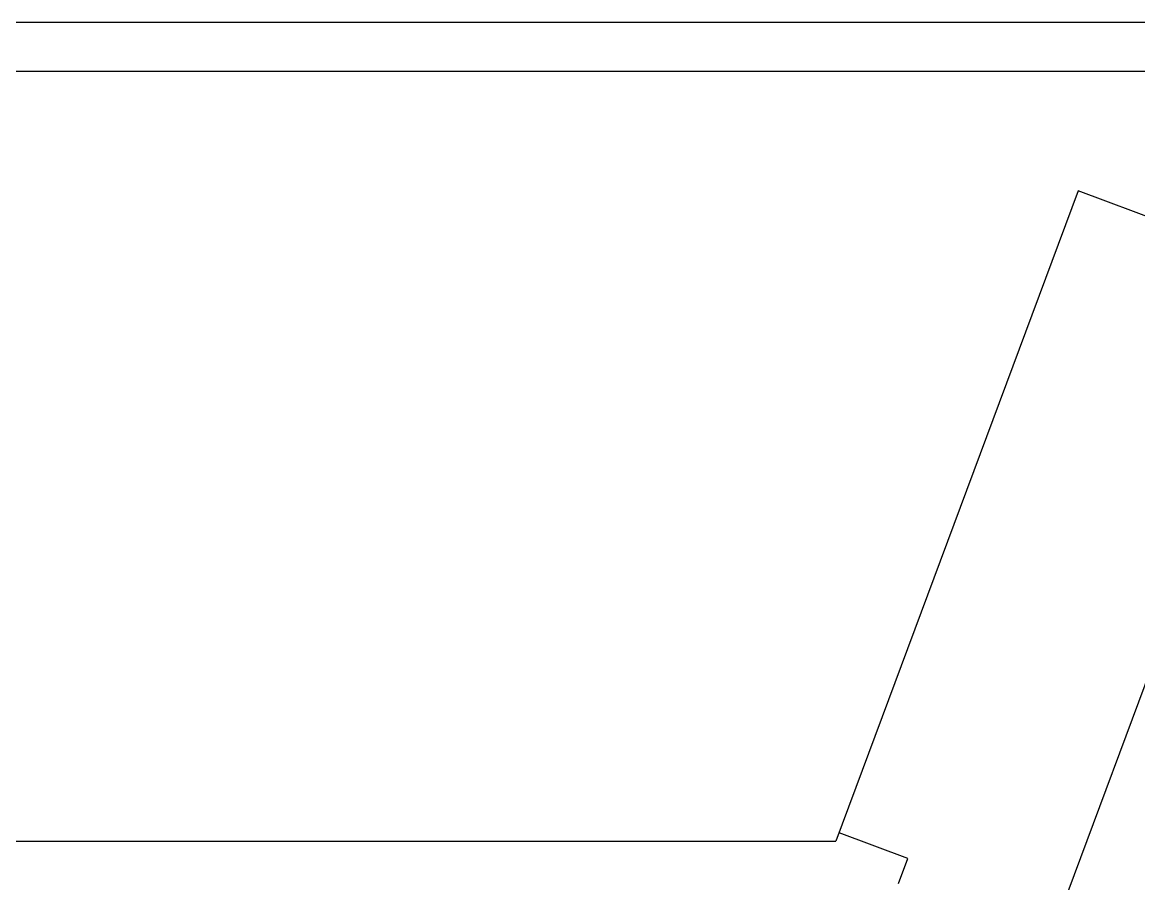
# Model space of a CAD drawing. Header units: millimetres. Extents: x 17046 to 32328, y 18593 to 29476.
# Drawn here: x 17790.33 to 17805.51, y 18965.62 to 18977.33 of the extents above; entities that cross this region are included whole.
import ezdxf

# ---------------------------------------------------------------- set-up
doc = ezdxf.new("R2010")
doc.units = ezdxf.units.MM
doc.header["$LTSCALE"] = 5
doc.layers.add('UNIT', color=6, linetype='Continuous')

msp = doc.modelspace()

# ---------------------------------------------------------------- linework, layer by layer
at = {"layer": 'UNIT'}
for p, q in [((17809.6801, 18977.3281), (17776.9477, 18977.3281)), ((17809.4305, 18976.6588), (17740.8628, 18976.6588)), ((17804.6896, 18975.0354), (17801.3935, 18966.1963)), ((17808.3203, 18973.6815), (17804.6896, 18975.0354)), ((17806.1092, 18969.7005), (17780.4086, 18900.7727)), ((17802.3731, 18965.961), (17801.4361, 18966.3104)), ((17748.8998, 18966.1963), (17801.3935, 18966.1963)), ((17802.2456, 18965.6191), (17802.3731, 18965.961))]:
    msp.add_line(p, q, dxfattribs=at)

doc.saveas('drawing.dxf')
